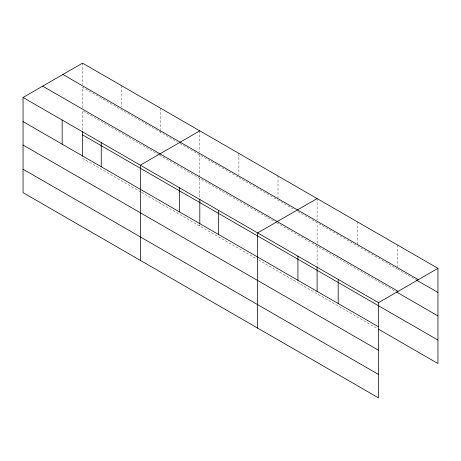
<?xml version="1.0" encoding="UTF-8"?>
<svg xmlns="http://www.w3.org/2000/svg" width="461" height="461" viewBox="0 0 461 461"><rect width="100%" height="100%" fill="white"/><g stroke="black" fill="none" stroke-linecap="round" stroke-linejoin="round"><path stroke-width="0.35" stroke-dasharray="2.31 1.73" d="M82.519 107.868L82.519 87.256L177.468 142.074M199.809 177.007L199.809 152.85M317.105 243.304L317.105 222.692M179.951 143.509L238.285 177.191M238.907 177.548L294.763 209.795M297.864 211.587L397.048 268.849M397.67 269.207L415.638 279.585M158.849 154.781L82.519 110.709L82.519 130.607M159.471 155.138L276.145 222.496M276.767 222.853L395.809 291.583M82.519 158.319L140.853 192.001M141.475 192.358L258.148 259.722M258.765 260.079L377.219 328.463M397.67 245.091L397.67 267.08M357.384 221.833L357.384 245.949M317.105 198.576L317.105 219.857M317.105 246.145L317.105 266.043M278.006 176.004L278.006 197.994M238.907 153.427L238.907 174.713M199.809 130.855L199.809 152.136M199.809 178.424L199.809 198.322M199.809 224.616L199.809 226.04M160.716 108.283L160.716 129.564M160.716 130.273L160.716 132.405M121.618 85.711L121.618 106.992M82.519 63.14L82.519 84.421"/><path stroke-width="0.69" d="M23.05 97.473L378.481 302.681L378.481 397.86L23.05 192.658L23.05 97.473L82.519 63.14L437.95 268.342L437.95 363.527L378.458 329.177M199.809 130.855L140.34 165.188L140.34 260.373M317.105 198.576L257.636 232.909L257.636 328.094M378.481 302.681L437.95 268.342M62.892 74.469L418.323 279.677M416.26 279.942L437.95 292.464M42.677 86.144L398.108 291.346M396.431 291.946L437.95 315.918M82.519 134.871L437.95 340.074M23.05 121.595L378.481 326.797M23.05 145.042L378.481 350.251M23.05 169.204L378.481 374.413M338.201 279.424L338.201 303.54M317.105 266.752L317.105 291.623M297.915 256.166L297.915 280.282M218.537 210.337L218.537 234.453M199.809 199.037L199.809 223.908M179.438 187.765L179.438 211.881M101.247 142.616L101.247 166.738M82.519 131.316L82.519 156.187M62.149 120.044L62.149 144.166"/></g></svg>
